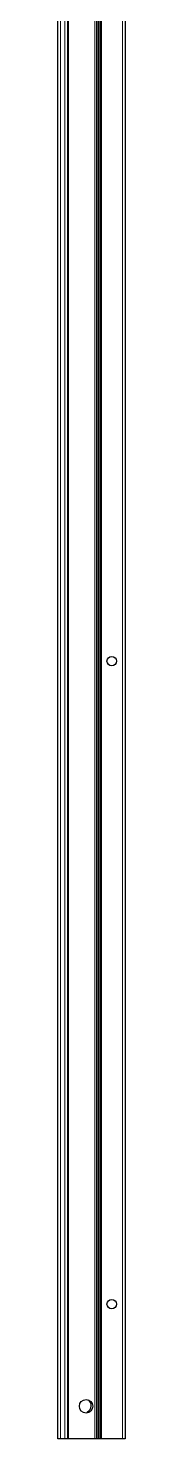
# Model space of a CAD drawing. Header units: millimetres. Extents: x -199 to 4366, y -2047 to 1507.
# Drawn here: x 2743 to 2793, y -852 to 190 of the extents above; entities that cross this region are included whole.
import ezdxf

# ---------------------------------------------------------------- set-up
doc = ezdxf.new("R2010")
doc.units = ezdxf.units.MM

msp = doc.modelspace()

# ---------------------------------------------------------------- linework, layer by layer
at = {"color": 7, "linetype": 'Continuous', "lineweight": 25}
for p, q in [((2743.05, -851.79), (2743.05, 847.21)), ((2750.25, 847.21), (2750.25, -851.79)), ((2772.92, -851.79), (2772.92, 847.21)), ((2772.96, -851.79), (2772.96, 847.21)), ((2792.75, 847.21), (2792.75, -851.79)), ((2774.75, 221.96), (2774.75, 173.46)), ((2774.75, 173.46), (2774.69, 173.35)), ((2774.69, 173.35), (2774.69, 172.06)), ((2774.69, 172.06), (2774.75, 171.96)), ((2774.75, 171.96), (2774.75, 173.46)), ((2774.75, 171.96), (2774.75, 123.46)), ((2774.75, 123.46), (2774.69, 123.35)), ((2774.69, 123.35), (2774.69, 122.06)), ((2774.69, 122.06), (2774.75, 121.96)), ((2774.75, 121.96), (2774.75, 123.46)), ((2774.75, 121.96), (2774.75, 73.46)), ((2774.75, 73.46), (2774.69, 73.35)), ((2774.69, 73.35), (2774.69, 72.06)), ((2774.75, 71.96), (2774.75, 73.46)), ((2774.69, 72.06), (2774.75, 71.96)), ((2774.75, 71.96), (2774.75, 23.46)), ((2774.75, 23.46), (2774.69, 23.35)), ((2774.69, 23.35), (2774.69, 22.06)), ((2774.69, 22.06), (2774.75, 21.96)), ((2774.75, 21.96), (2774.75, 23.46)), ((2774.75, 21.96), (2774.75, -26.54)), ((2774.75, -26.54), (2774.69, -26.65)), ((2774.69, -26.65), (2774.69, -27.94)), ((2774.69, -27.94), (2774.75, -28.04)), ((2774.75, -28.04), (2774.75, -26.54)), ((2774.75, -28.04), (2774.75, -76.54)), ((2774.75, -76.54), (2774.69, -76.65)), ((2774.69, -76.65), (2774.69, -77.94)), ((2774.69, -77.94), (2774.75, -78.04)), ((2774.75, -78.04), (2774.75, -76.54)), ((2774.75, -78.04), (2774.75, -126.54)), ((2774.75, -126.54), (2774.69, -126.65)), ((2774.69, -126.65), (2774.69, -127.94)), ((2774.69, -127.94), (2774.75, -128.04)), ((2774.75, -128.04), (2774.75, -126.54)), ((2774.75, -128.04), (2774.75, -176.54)), ((2774.75, -176.54), (2774.69, -176.65)), ((2774.69, -176.65), (2774.69, -177.94)), ((2774.75, -178.04), (2774.75, -176.54)), ((2774.69, -177.94), (2774.75, -178.04)), ((2774.75, -178.04), (2774.75, -226.54)), ((2774.75, -226.54), (2774.69, -226.65)), ((2774.69, -226.65), (2774.69, -227.94)), ((2774.69, -227.94), (2774.75, -228.04)), ((2774.75, -228.04), (2774.75, -226.54)), ((2774.75, -228.04), (2774.75, -276.54)), ((2774.75, -276.54), (2774.69, -276.65)), ((2774.69, -276.65), (2774.69, -277.94)), ((2774.69, -277.94), (2774.75, -278.04)), ((2774.75, -278.04), (2774.75, -276.54)), ((2774.75, -278.04), (2774.75, -326.54)), ((2774.75, -326.54), (2774.69, -326.65)), ((2774.69, -326.65), (2774.69, -327.94)), ((2774.69, -327.94), (2774.75, -328.04)), ((2774.75, -328.04), (2774.75, -326.54)), ((2774.75, -328.04), (2774.75, -376.54)), ((2774.75, -376.54), (2774.69, -376.65)), ((2774.69, -376.65), (2774.69, -377.94)), ((2774.69, -377.94), (2774.75, -378.04)), ((2774.75, -378.04), (2774.75, -376.54)), ((2774.75, -378.04), (2774.75, -426.54)), ((2774.75, -426.54), (2774.69, -426.65)), ((2774.69, -426.65), (2774.69, -427.94)), ((2774.75, -428.04), (2774.75, -426.54)), ((2774.69, -427.94), (2774.75, -428.04)), ((2774.75, -428.04), (2774.75, -476.54)), ((2774.75, -476.54), (2774.69, -476.65)), ((2774.69, -476.65), (2774.69, -477.94)), ((2774.69, -477.94), (2774.75, -478.04)), ((2774.75, -478.04), (2774.75, -476.54)), ((2774.75, -478.04), (2774.75, -526.54)), ((2774.75, -526.54), (2774.69, -526.65)), ((2774.69, -526.65), (2774.69, -527.94)), ((2774.69, -527.94), (2774.75, -528.04)), ((2774.75, -528.04), (2774.75, -526.54)), ((2774.75, -528.04), (2774.75, -576.54)), ((2774.75, -576.54), (2774.69, -576.65)), ((2774.69, -576.65), (2774.69, -577.94)), ((2774.69, -577.94), (2774.75, -578.04)), ((2774.75, -578.04), (2774.75, -576.54)), ((2774.75, -578.04), (2774.75, -626.54)), ((2774.75, -626.54), (2774.69, -626.65)), ((2774.69, -626.65), (2774.69, -627.94)), ((2774.69, -627.94), (2774.75, -628.04)), ((2774.75, -628.04), (2774.75, -626.54)), ((2774.75, -628.04), (2774.75, -676.54)), ((2774.75, -676.54), (2774.69, -676.65)), ((2774.69, -676.65), (2774.69, -677.94)), ((2774.75, -678.04), (2774.75, -676.54)), ((2774.69, -677.94), (2774.75, -678.04)), ((2774.75, -678.04), (2774.75, -726.54)), ((2774.75, -726.54), (2774.69, -726.65)), ((2774.69, -726.65), (2774.69, -727.94)), ((2774.69, -727.94), (2774.75, -728.04)), ((2774.75, -728.04), (2774.75, -726.54)), ((2774.75, -728.04), (2774.75, -776.54)), ((2774.75, -776.54), (2774.69, -776.65)), ((2774.69, -776.65), (2774.69, -777.94)), ((2774.69, -777.94), (2774.75, -778.04)), ((2774.75, -778.04), (2774.75, -776.54)), ((2774.75, -778.04), (2774.75, -826.54)), ((2764.7, -832.32), (2764.7, -832.73)), ((2774.75, -826.54), (2774.69, -826.65)), ((2774.69, -826.65), (2774.69, -827.94)), ((2774.69, -827.94), (2774.75, -828.04)), ((2774.75, -828.04), (2774.75, -826.54)), ((2774.75, -828.04), (2774.75, -851.79)), ((2745.05, -851.79), (2743.05, -851.79)), ((2748.25, -851.79), (2745.05, -851.79)), ((2750.25, -851.79), (2748.25, -851.79)), ((2750.9, -851.79), (2750.25, -851.79)), ((2770.3, -851.79), (2750.9, -851.79)), ((2771.72, -851.79), (2770.3, -851.79)), ((2772.92, -851.79), (2771.72, -851.79)), ((2772.96, -851.79), (2772.92, -851.79)), ((2774.16, -851.79), (2772.96, -851.79)), ((2774.75, -851.79), (2774.16, -851.79)), ((2775.4, -851.79), (2774.75, -851.79)), ((2790.75, -851.79), (2775.4, -851.79)), ((2792.75, -851.79), (2790.75, -851.79))]:
    msp.add_line(p, q, dxfattribs=at)
at = {"color": 8, "linetype": 'Continuous', "lineweight": 18}
for p, q in [((2745.05, 847.21), (2745.05, -851.79)), ((2748.25, -851.79), (2748.25, 847.21)), ((2750.9, 847.21), (2750.9, -851.79)), ((2770.3, -851.79), (2770.3, 847.21)), ((2771.72, 847.21), (2771.72, -851.79)), ((2774.16, -851.79), (2774.16, 847.21)), ((2775.4, 847.21), (2775.4, -851.79)), ((2790.75, -851.79), (2790.75, 847.21))]:
    msp.add_line(p, q, dxfattribs=at)
at = {"color": 7, "linetype": 'Continuous', "lineweight": 25}
for centre, radius in [((2782.85, -277.29), 3.5), ((2782.85, -752.29), 3.5), ((2763.9, -827.79), 5)]:
    msp.add_circle(centre, radius, dxfattribs=at)
for centre, radius, start, end in [((2762.4, -827.29), 5.25, 299.14074, 53.81084), ((2765.2, -832.32), 0.5, 119.14074, 180)]:
    msp.add_arc(centre, radius, start, end, dxfattribs=at)

doc.saveas('drawing.dxf')
